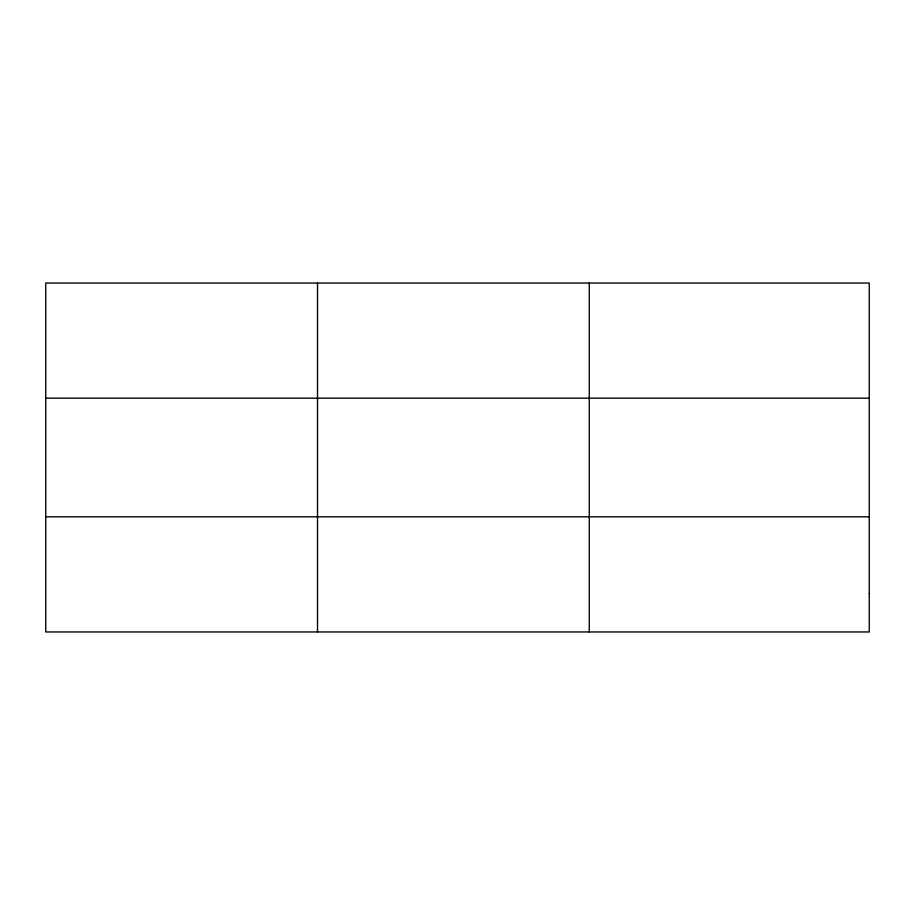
<?xml version="1.0" encoding="UTF-8"?>
<svg xmlns="http://www.w3.org/2000/svg" width="915" height="915" viewBox="0 0 915 915"><rect width="100%" height="100%" fill="white"/><g stroke="black" fill="none" stroke-linecap="round" stroke-linejoin="round"><path stroke-width="1.37" d="M317.505 631.956L317.505 283.044M589.26 631.956L589.26 283.044M45.75 398.185L869.25 398.185M45.75 516.815L869.25 516.815M869.25 593.572L869.25 631.956L45.75 631.956L45.75 283.044L869.25 283.044L869.25 593.572"/></g></svg>
